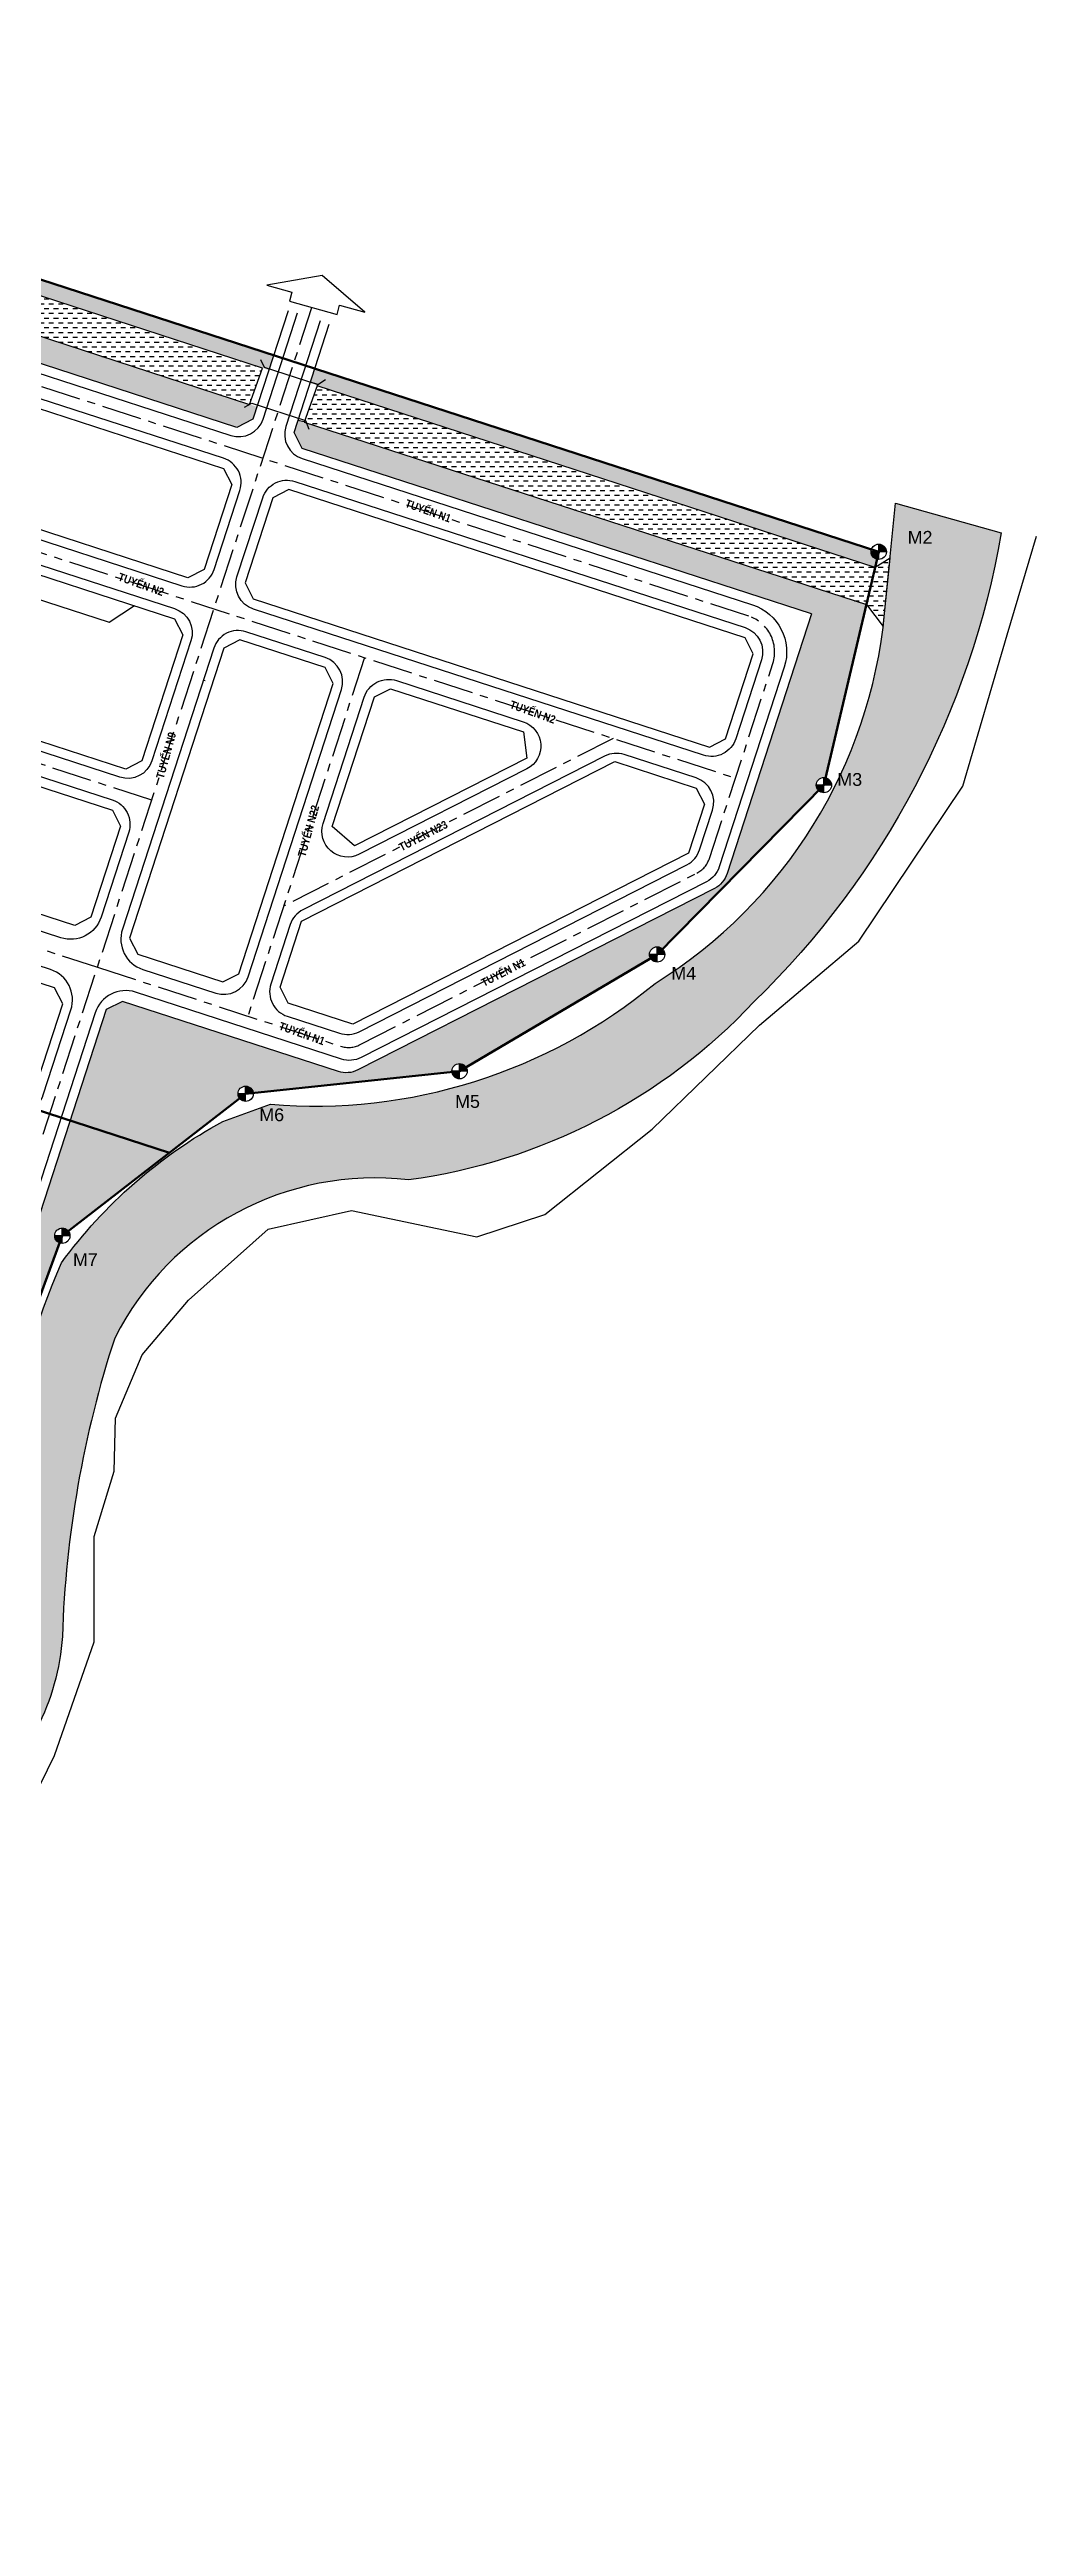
# Model space of a CAD drawing. Header units: metres. Extents: x 585742 to 586666, y 1565908 to 1566766.
# Drawn here: x 586358 to 586666, y 1565954 to 1566729 of the extents above; entities that cross this region are included whole.
import ezdxf
from ezdxf.enums import TextEntityAlignment as Align

# ---------------------------------------------------------------- set-up
doc = ezdxf.new("R2010")
doc.units = ezdxf.units.M
doc.linetypes.add('CENTER', pattern=[2, 1.25, -0.25, 0.25, -0.25])
for name, color, linetype in [('1.toado RG-IDC', 7, 'Continuous'), ('center', 234, 'CENTER'), ('GHI-CHUS', 7, 'Continuous'), ('QHCT_Cây xanh đô thị', 72, 'Continuous'), ('QHCT_Mặt nước', 152, 'Continuous'), ('QHCT_Đất cây xanh chuyên đề', 94, 'Continuous'), ('redline', 1, 'Continuous')]:
    doc.layers.add(name, color=color, linetype=linetype)
doc.layers.add('4-TEXT', color=7, linetype='Continuous', lineweight=13)
doc.layers.add('QH_Ranh giới lập quy hoạch', color=1, linetype='QH_Ranh giới lập quy hoạch', lineweight=70)
doc.styles.add('AvantH', font='')
doc.styles.add('tu', font='', dxfattribs={"height": 50})
doc.styles.add('Wingding', font='wingding.ttf')
doc.styles.get('AvantH').set_extended_font_data('.VnAvantH', bold=True)
doc.styles.get('tu').set_extended_font_data('.VnArialH')
doc.linetypes.add('QH_Ranh giới lập quy hoạch', pattern='A,1.035069,["l",Wingding,S=1.5,R=0,X=0,Y=-0.68],2.464931', length=3.5)
pattern_1 = [(49.99999999999999, (0, 0), (1.291068328681356, -0.1129538429686712), [0.135, -1.485]), (355, (0, 0), (-0.2497524005034, 1.353945840660021), [0.108, -1.188]), (100.4514, (0.1075890240026638, -0.009412812069058418), (1.041316887085239, 1.240991175709717), [0.114732342, -1.2620558016]), (46.18420000000001, (0, 0.3600000001024455), (1.92103388752616, -0.2979342257922326), [0.2025, -2.2275]), (96.6356, (0.1600861409679055, 0.3351720473729074), (1.682392869987666, 1.753412167620795), [0.1720985184, -1.8930834]), (351.1842, (0, 0.3600000001024455), (1.682391501240529, 1.753413481665584), [0.162, -1.782]), (21, (0.1800000000512227, 0.2700000000186265), (1.074432693813231, -0.7247140031976098), [0.135, -1.485]), (326.0000000000001, (0.1800000000512227, 0.2700000000186265), (0.4379675974588471, 1.305270081084335), [0.108, -1.188]), (71.4514, (0.2695360194193199, 0.2096071091946214), (1.512400731446682, 0.5805548940779143), [0.114732342, -1.2620558016]), (37.50000000000001, (0, 0), (0.0218877395711232, 0.5992089368963607), [0, -1.1736, 0, -1.206, 0, -1.1925]), (7.499999999999999, (0, 0), (0.4735251673958675, 0.7099410813882484), [0, -0.6876, 0, -1.1466, 0, -0.4545]), (327.5, (-0.4013999999733642, 0), (0.9608803851103364, -0.04059876912188364), [0, -0.45, 0, -1.404, 0, -1.863]), (317.5, (-0.5814000000245869, 0), (1.049735104816295, 0.1801889681981717), [0, -0.585, 0, -0.9323999999999999, 0, -1.323])]
pattern_2 = [(0, (0, 0), (1.5, 1.5), [1.5, -1.5])]

# ---------------------------------------------------------------- blocks, each defined once
blk = doc.blocks.new('moc1')
h = blk.add_hatch(color=256)
h.dxf.hatch_style = 1
h.paths.add_polyline_path([(0, -5.587935447692871e-09), (1.196016611065716, -1.862645149230957e-09, 0.4142135623730951), (4.656612873077393e-10, 1.196016604080796)])
h.paths.add_polyline_path([(0, -5.587935447692871e-09), (-1.196016611531377, -3.725290298461914e-09, 0.4142135630691043), (0, -1.196016615256667)])
at = {"linetype": 'Continuous'}
for points in [[(1.196016611065716, 5.587935447692871e-09), (-1.196016611531377, 3.725290298461914e-09)], [(4.656612873077393e-10, -1.196016602218151), (4.656612873077393e-10, 1.196016613394022)]]:
    blk.add_lwpolyline(points, dxfattribs=at)
blk.add_circle((0, 0), 1.196016611408292, dxfattribs=at)

msp = doc.modelspace()

# ---------------------------------------------------------------- hatches: boundary and pattern name
at = {"layer": 'QHCT_Cây xanh đô thị'}
h = msp.add_hatch(dxfattribs=at)
h.set_pattern_fill('AR-CONC', color=256, scale=0.18, style=0)
h.set_pattern_definition([(49.99999999999999, (375.0355052397354, -1372.369883156382), (1.291068328681356, -0.1129538429686712), [0.135, -1.485]), (355, (375.0355052397354, -1372.369883156382), (-0.2497524005034, 1.353945840660021), [0.108, -1.188]), (100.4514, (375.143094263738, -1372.379295968218), (1.041316887085239, 1.240991175709717), [0.1147323419999999, -1.262055801599999]), (46.18420000000001, (375.0355052397354, -1372.009883156279), (1.92103388752616, -0.2979342257922326), [0.2025, -2.2275]), (96.6356, (375.1955913807033, -1372.034711109009), (1.682392869987666, 1.753412167620795), [0.1720985184, -1.8930834]), (351.1842, (375.0355052397354, -1372.009883156279), (1.682391501240529, 1.753413481665584), [0.162, -1.782]), (21, (375.2155052396702, -1372.099883156363), (1.074432693813231, -0.7247140031976098), [0.135, -1.485]), (326.0000000000001, (375.2155052396702, -1372.099883156363), (0.4379675974588471, 1.305270081084335), [0.108, -1.188]), (71.4514, (375.3050412591547, -1372.160276047187), (1.512400731446682, 0.5805548940779143), [0.114732342, -1.2620558016]), (37.50000000000001, (375.0355052397354, -1372.369883156382), (0.0218877395711232, 0.5992089368963607), [0, -1.1736, 0, -1.206, 0, -1.1925]), (7.499999999999999, (375.0355052397354, -1372.369883156382), (0.4735251673958675, 0.7099410813882484), [0, -0.6876, 0, -1.1466, 0, -0.4545]), (327.5, (374.634105239762, -1372.369883156382), (0.9608803851103361, -0.04059876912188356), [0, -0.45, 0, -1.404, 0, -1.863]), (317.5, (374.4541052397108, -1372.369883156382), (1.049735104816295, 0.1801889681981719), [0, -0.585, 0, -0.9323999999999999, 0, -1.323])])
edge = h.paths.add_edge_path()
edge.add_line((586427.8718575935, 1566633.322546647), (586336.9371691403, 1566662.863611374))
edge.add_arc((586348.7203426618, 1566666.34667962), 12.28718611565256, 196.4675101052501, 236.5291232667986)
edge.add_line((586341.9437991411, 1566656.097123505), (586426.3561852126, 1566628.65877562))
edge.add_line((586426.3561852126, 1566628.65877562), (586427.8718575935, 1566633.322546647))
edge = h.paths.add_edge_path()
edge.add_line((586308.4736694953, 1566672.125595678), (586301.9830680479, 1566652.153813262))
edge.add_line((586301.9830680479, 1566652.153813262), (586304.4855186214, 1566647.241720781))
edge.add_line((586304.4855186214, 1566647.241720781), (586416.3408020671, 1566610.78292023))
edge.add_line((586416.3408020671, 1566610.78292023), (586421.3880006201, 1566613.371517206))
edge.add_line((586421.3880006201, 1566613.371517206), (586422.6394410764, 1566617.222238388))
edge.add_line((586422.6394410764, 1566617.222238388), (586331.3933462723, 1566646.908397173))
edge.add_arc((586338.7443451658, 1566657.415111355), 12.82295705481185, 195.4064741314614, 235.0215274635604, ccw=False)
edge.add_line((586326.3821760514, 1566654.008499781), (586324.1929309653, 1566667.017015026))
edge.add_line((586324.1929309653, 1566667.017015026), (586308.4736694953, 1566672.125595678))
h = msp.add_hatch(dxfattribs=at)
h.set_pattern_fill('AR-CONC', color=256, scale=0.18, style=0)
h.set_pattern_definition(pattern_1)
edge = h.paths.add_edge_path()
edge.add_line((586441.6502250376, 1566624.201270832), (586441.4361198742, 1566623.758905364))
edge.add_line((586441.4361198742, 1566623.758905364), (586615.9915599845, 1566566.89745115))
edge.add_line((586615.9915599845, 1566566.89745115), (586616.5981217205, 1566569.482291923))
edge.add_arc((586617.1445946288, 1566571.811066343), 2.392033222816584, 161.9964295846989, 256.7938482279591, ccw=False)
edge.add_line((586614.8696819118, 1566572.550387024), (586440.7108516841, 1566629.150020036))
edge.add_line((586440.7108516841, 1566629.150020036), (586439.3459656037, 1566624.950223133))
edge.add_line((586439.3459656037, 1566624.950223133), (586441.6502250376, 1566624.201270832))
h = msp.add_hatch(dxfattribs=at)
h.set_pattern_fill('AR-CONC', color=256, scale=0.18, style=0)
h.set_pattern_definition(pattern_1)
edge = h.paths.add_edge_path()
edge.add_line((586321.5579736363, 1566206.886414631), (586345.15581518, 1566311.665031061))
edge.add_arc((586345.6813758363, 1566313.998613914), 2.392033222816584, 69.82772124010239, 257.3078267510392, ccw=False)
edge.add_line((586346.5062543572, 1566316.243919765), (586360.9031854324, 1566355.432130833))
edge.add_arc((586361.7280639532, 1566357.677436684), 2.392033222816584, 37.774016883437525, 249.827721244643, ccw=False)
edge.add_line((586363.61880566, 1566359.142673436), (586417.1989139923, 1566400.664761614))
edge.add_arc((586419.0896556991, 1566402.129998365), 2.392033222816585, 6.016612112044527, 217.7740168790293, ccw=False)
edge.add_line((586421.4685125194, 1566402.380723649), (586483.6396672088, 1566408.933400655))
edge.add_arc((586486.0185240291, 1566409.184125938), 2.392033222816584, 30.59624086889579, 186.016612100952, ccw=False)
edge.add_line((586488.0775274383, 1566410.40163483), (586545.764566679, 1566444.512546382))
edge.add_arc((586547.823570088, 1566445.730055273), 2.392033222816584, 45.45941508711752, 210.5962408717345, ccw=False)
edge.add_line((586549.5013764264, 1566447.434986013), (586598.3221936619, 1566497.045069259))
edge.add_arc((586600, 1566498.75), 2.392033222816584, 76.79384823067369, 225.4594151009034, ccw=False)
edge.add_line((586600.5464729082, 1566501.07877442), (586613.2677666976, 1566555.290105141))
edge.add_line((586613.2677666976, 1566555.290105141), (586437.3675971475, 1566612.463342351))
edge.add_line((586437.3675971475, 1566612.463342351), (586435.4394757096, 1566612.929832278))
edge.add_line((586435.4394757096, 1566612.929832278), (586434.2202502445, 1566609.178237617))
edge.add_line((586434.2202502445, 1566609.178237617), (586436.7880942399, 1566604.137783548))
edge.add_line((586436.7880942399, 1566604.137783548), (586596.1523535495, 1566552.346217307))
edge.add_line((586596.1523535495, 1566552.346217307), (586569.7393312828, 1566471.072400425))
edge.add_arc((586562.1310332199, 1566473.5450105), 8, 296.9964295776953, 341.99642957884004, ccw=False)
edge.add_line((586565.7625130217, 1566466.416731995), (586454.1896251937, 1566409.576263673))
edge.add_arc((586450.558145392, 1566416.704542179), 7.999999999999998, 251.9964295830624, 296.9964295769525, ccw=False)
edge.add_line((586448.0855353171, 1566409.096244116), (586380.5362530577, 1566431.048990247))
edge.add_line((586380.5362530577, 1566431.048990247), (586375.4957989885, 1566428.481146253))
edge.add_line((586375.4957989885, 1566428.481146253), (586310.9070415967, 1566229.739532035))
edge.add_line((586310.9070415967, 1566229.739532035), (586300.8261334581, 1566224.603844048))
edge.add_line((586300.8261334581, 1566224.603844048), (586297.8891086597, 1566225.558343602))
edge.add_line((586297.8891086597, 1566225.558343602), (586291.7075834721, 1566206.537598444))
edge.add_line((586291.7075834721, 1566206.537598444), (586263.1764657355, 1566215.809886225))
edge.add_line((586263.1764657355, 1566215.809886225), (586269.3579909237, 1566234.830631385))
edge.add_line((586269.3579909237, 1566234.830631385), (586228.9797802435, 1566247.953089224))
edge.add_line((586228.9797802435, 1566247.953089224), (586223.9393261743, 1566245.385245231))
edge.add_line((586223.9393261743, 1566245.385245231), (586219.3710006499, 1566231.330477712))
edge.add_arc((586174.8582768163, 1566245.619631533), 46.74999999997702, 252.9156789504253, 342.202705263808, ccw=False)
edge.add_line((586161.1241196868, 1566200.932548075), (586159.6913465007, 1566201.377157974))
edge.add_line((586159.6913465007, 1566201.377157974), (586154.6347517323, 1566198.758499183))
edge.add_line((586154.6347517323, 1566198.758499183), (586144.7342915217, 1566168.294477747))
edge.add_line((586144.7342915217, 1566168.294477747), (586147.3214337064, 1566163.315062532))
edge.add_line((586147.3214337064, 1566163.315062532), (586160.2160958195, 1566159.351450781))
edge.add_line((586160.2160958195, 1566159.351450781), (586164.7673973348, 1566170.669678975))
edge.add_arc((586165.6598333216, 1566172.888998905), 2.392033222816585, 36.32531482160391, 248.0938862147132, ccw=False)
edge.add_line((586167.5870146819, 1566174.305965716), (586223.0140097713, 1566215.058857028))
edge.add_arc((586224.941191131, 1566216.475823839), 2.392033222816585, -26.860944159509586, 216.3253148433425, ccw=False)
edge.add_line((586227.0751376655, 1566215.395039344), (586277.3359191669, 1566189.939353108))
edge.add_arc((586279.469865701, 1566188.858568612), 2.392033222816584, 23.187186949217278, 153.139055821785, ccw=False)
edge.add_line((586281.6686786453, 1566189.80039905), (586321.5579736363, 1566206.886414631))
at = {"layer": 'QHCT_Mặt nước'}
h = msp.add_hatch(dxfattribs=at)
h.set_pattern_fill('DASH', color=256, scale=12, style=0)
h.set_pattern_definition(pattern_2)
edge = h.paths.add_edge_path()
edge.add_line((586420.3242258306, 1566617.974656932), (586424.3221645233, 1566629.319809141))
edge.add_line((586424.3221645233, 1566629.319809141), (586341.943799141, 1566656.097123505))
edge.add_arc((586348.7133310683, 1566666.341491632), 12.2789918496075, 196.453569513314, 236.5430638578511, ccw=False)
edge.add_line((586336.9371691403, 1566662.863611374), (586325.6340616542, 1566720.092363901))
edge.add_line((586325.6340616542, 1566720.092363901), (586318.6129845999, 1566700.173109713))
edge.add_line((586318.6129845999, 1566700.173109713), (586326.3821760514, 1566654.008499781))
edge.add_arc((586338.7443451653, 1566657.415111354), 12.82295705419876, 195.4064741290052, 235.0215274636463)
edge.add_line((586331.3933462722, 1566646.908397173), (586420.3242258306, 1566617.974656932))
h = msp.add_hatch(dxfattribs=at)
h.set_pattern_fill('DASH', color=256, scale=12, style=0)
h.set_pattern_definition(pattern_2)
h.paths.add_polyline_path([(586441.4361198742, 1566623.758905364), (586437.6966238484, 1566613.179294936), (586438.0676622635, 1566612.235798574), (586613.2677666976, 1566555.290105141), (586615.9915599844, 1566566.89745115)], flags=17)
h.paths.add_polyline_path([(586613.2687348161, 1566555.294230744), (586618.547363101, 1566548.449984754), (586620.7211418905, 1566569.820294835), (586615.989828112, 1566566.890070839)], flags=17)
h = msp.add_hatch(dxfattribs=at)
h.set_pattern_fill('DASH', color=256, scale=12, style=0)
h.set_pattern_definition([(0, (0, -2000), (1.5, 1.5), [1.5, -1.5])])
edge = h.paths.add_edge_path()
edge.add_arc((586440.5965955728, 1566565.348670264), 167.0882004647848, 265.284162241242, 309.6422113280556)
edge.add_arc((586466.2596782469, 1566567.010423792), 153.4145653304048, 301.8417864411517, 354.6009055730718)
edge.add_line((586618.9936124764, 1566552.575251804), (586622.4486713046, 1566587.065337867))
edge.add_line((586622.4486713046, 1566587.065337867), (586655.4977883907, 1566577.708506623))
edge.add_arc((586390.5690091751, 1566623.565910294), 268.8682940180623, 314.24888279906776, 350.1797868535283, ccw=False)
edge.add_arc((586445.6572925447, 1566554.977371376), 181.4923883871878, 277.7339975842478, 316.90129199833774, ccw=False)
edge.add_arc((586459.5092926902, 1566284.623718124), 91.12755179813149, 83.33781107319786, 153.2601849000255)
edge.add_arc((586698.0155355483, 1566221.352747361), 336.4542998675398, 161.9457773765726, 178.1471398770515)
edge.add_arc((586287.3414334236, 1566237.285043516), 74.56717089866416, 263.4175363972839, 356.1138211858392, ccw=False)
edge.add_line((586278.7935670457, 1566163.209427041), (586243.7496878367, 1566176.371530011))
edge.add_arc((586230.1535587128, 1566134.09225366), 44.41161937958561, 72.17329749002623, 158.2697254224799)
edge.add_line((586188.8979590898, 1566150.535107295), (586182.9190197447, 1566135.648927898))
edge.add_line((586182.9190197447, 1566135.648927898), (586157.2749296057, 1566143.530399165))
edge.add_line((586157.2749296057, 1566143.530399165), (586163.1257490498, 1566158.457070173))
edge.add_arc((586271.4962839866, 1566091.676583493), 127.2941720728616, 120.28785863145, 148.3576422751385, ccw=False)
edge.add_arc((586226.5304554317, 1566156.341453495), 49.17193635003183, 56.567901999739775, 113.02696551096241, ccw=False)
edge.add_arc((586286.534498683, 1566237.365449861), 51.79094563375161, 230.5433512001585, 297.0569886286788)
edge.add_arc((586292.1735176543, 1566230.655385637), 43.29503470580177, 294.44955525361, 360.8080113758326)
edge.add_arc((586669.2046288133, 1566219.486974074), 333.9481788752984, 157.142927265765, 177.9786546956597, ccw=False)
edge.add_arc((586486.1235860158, 1566258.04713277), 154.4206887485129, 118.72089501570659, 143.8207691898189, ccw=False)
edge.add_line((586411.9177510667, 1566393.469594618), (586426.8596067551, 1566398.826113615))

# ---------------------------------------------------------------- linework, layer by layer
at = {"ltscale": 5}
for points in [[(586313.4376346379, 1566703.577108053), (586298.1551105957, 1566656.5523063, 0.4142135619755203), (586304.5747205846, 1566643.95117114), (586414.4625271062, 1566608.238887616, 0.4142134835503625), (586424.5434345792, 1566613.374573556), (586435.3516977426, 1566646.631904837)], [(586442.4236014239, 1566644.126546698), (586431.6762147094, 1566611.056503658, 0.4142135623002536), (586436.8119026986, 1566600.975595522), (586577.6309346393, 1566555.211016612, -0.4142135623012843), (586587.581330118, 1566535.679257098), (586567.2702902331, 1566473.181426805, -0.1989123673874809), (586563.2934719719, 1566468.525758375), (586455.1951698787, 1566413.455407187, -0.1989123673625159), (586449.0910800017, 1566412.975387629), (586384.6256698585, 1566433.925910504, 0.414213562373191), (586372.0245346859, 1566427.506300519), (586311.299230554, 1566240.652652026, -0.4142135623800285), (586291.7674710355, 1566230.70225655), (586230.858046279, 1566250.49712474, 0.4142135623911071), (586220.7771381404, 1566245.361436752), (586216.5161936308, 1566232.252490227, -0.410609051427011), (586162.0054559447, 1566203.800168413), (586161.4203990255, 1566203.979980186, 0.4095221679217786), (586148.9722388826, 1566197.512008549), (586138.4871021335, 1566165.248919106, 0.4189373385252781), (586148.3467975312, 1566146.27442188), (586217.3363649946, 1566125.075431477)]]:
    msp.add_lwpolyline(points, format="xyb", dxfattribs=at)
for points in [[(586423.7500033119, 1566631.991383339), (586424.837015157, 1566629.666060101), (586441.6502250376, 1566624.201270832), (586444.1038315581, 1566625.765906958)], [(586418.7526924869, 1566617.105751962), (586420.9990490599, 1566618.347768492), (586437.8126633269, 1566612.884223533), (586438.8776651495, 1566610.176079836)]]:
    msp.add_lwpolyline(points, dxfattribs=at)
for points in [[(586417.2801520898, 1566591.025197136, 0.414213562401145), (586412.1444641029, 1566601.106105275), (586351.2349686779, 1566620.900996422, 0.4142135623484055), (586341.1540605394, 1566615.765308436), (586333.118384806, 1566591.039284427, 0.4142045822244065), (586338.2538395209, 1566580.958452102), (586399.1627209213, 1566561.161671584, 0.4142225425758036), (586409.2438623315, 1566566.297283755)], [(586424.4129226209, 1566588.707128095, -0.4142135624440023), (586434.4938307594, 1566593.842816085), (586575.3128626941, 1566548.078237177, -0.414213562302952), (586580.4485506832, 1566537.997329041), (586572.4125679492, 1566513.270360342, -0.4142135624099667), (586562.3316598115, 1566508.134672352), (586421.5126278717, 1566553.899251243, -0.4142135623352499), (586416.3769398816, 1566563.98015938)], [(586389.7722485376, 1566506.382918992, -0.414213562373095), (586379.6913403982, 1566501.247231007), (586318.7818449893, 1566521.042122171, -0.414213562350193), (586313.6461570039, 1566531.12303031), (586325.8551272321, 1566568.689929359, -0.4142214382973256), (586335.9362593197, 1566573.825512846), (586396.8451406991, 1566554.028732339, -0.4142056864473172), (586401.9805860928, 1566543.947871331)], [(586443.9215626948, 1566538.730476701), (586419.194593954, 1566546.766459463, 0.4142135624489703), (586409.113685814, 1566541.630771476), (586380.524131819, 1566453.65982511, 0.4142135623719019), (586386.9437418042, 1566441.058689938), (586409.768636021, 1566433.640859704, 0.414213562342567), (586419.8495441588, 1566438.776547691), (586449.0572506806, 1566528.649568563, 0.4142135623305973)], [(586361.2538316328, 1566450.984842957), (586253.2680578558, 1566486.078987493, -0.4142135623816286), (586246.8484478686, 1566498.680122665), (586254.8844306135, 1566523.407091386, -0.4142135623686847), (586267.485565785, 1566529.826701373), (586377.3734140805, 1566494.114404317, -0.4142135624000506), (586382.5091020698, 1566484.033496178), (586373.8549668039, 1566457.404452944, -0.414213562334373)], [(586443.3095418172, 1566486.697833836), (586456.1900300914, 1566526.331496638, -0.4142135624151652), (586466.2709382311, 1566531.467184625), (586505.9046010221, 1566518.586696348, -0.6681786378515446), (586507.0634707473, 1566503.85011978), (586454.5493196821, 1566477.096945255, -0.6681786379357089)], [(586433.0376956372, 1566455.091043847), (586426.982323566, 1566436.458475756, 0.4142135623912086), (586432.118011554, 1566426.377567618), (586448.4546580069, 1566421.068343889, 0.1989123673590768), (586454.5587478838, 1566421.548363447), (586557.1208694052, 1566473.798324283, 0.1989123673874809), (586561.0976876664, 1566478.453992713), (586565.1493138487, 1566490.920972418, 0.4142135623325161), (586560.0136258629, 1566501.001880556), (586537.5113910289, 1566508.314850178, 0.1989123674279996), (586531.4073011499, 1566507.834830621), (586437.0145138981, 1566459.746712276, 0.1989123673698533)], [(586358.0085309041, 1566440.998951733), (586250.0227564888, 1566476.093096514, 0.4142135623816286), (586237.4216213152, 1566469.67348653), (586229.385638564, 1566444.946517811, 0.4142135623689061), (586235.8052485476, 1566432.345382638), (586345.6930974822, 1566396.633085338, 0.4142135624000506), (586355.774005621, 1566401.768773326), (586364.4281408879, 1566428.39781656, 0.414213562334373)]]:
    msp.add_lwpolyline(points, format="xyb", close=True, dxfattribs=at)
at = {"layer": '1.toado RG-IDC', "linetype": 'ByBlock'}
for points in [[(586441.4361198742, 1566623.758905364), (586441.6502250376, 1566624.201270832), (586439.3459656036, 1566624.950223133)], [(586437.3849670354, 1566612.459139878), (586435.4394757096, 1566612.929832278)]]:
    msp.add_lwpolyline(points, dxfattribs=at)
at = {"layer": 'center', "linetype": 'CENTER', "ltscale": 10}
for p, q in [((586325.9200639202, 1566581.022680807), (586572.3473339765, 1566500.936629312)), ((586389.7071378198, 1566494.049147978), (586144.5342405124, 1566573.727542676))]:
    msp.add_line(p, q, dxfattribs=at)
msp.add_lwpolyline([(586372.7079435382, 1566441.742098786), (586448.7728689937, 1566417.021865763, 0.1989123673631578), (586454.8769588708, 1566417.501885321), (586560.2071706799, 1566471.162041334, 0.1989123673848222), (586564.1839889411, 1566475.817709763), (586584.0149404006, 1566536.83829307, 0.4142135623027884), (586576.4718986667, 1566551.644626895), (586341.2193460239, 1566628.099022704), (586128.1870695446, 1566697.332082303)], format="xyb", dxfattribs=at)
for points in [[(586355.7087492659, 1566389.435049584), (586439.8346555213, 1566648.293078217)], [(586076.4167924208, 1566538.033342807), (586372.7079435382, 1566441.742098786)], [(586456.2552864276, 1566538.665220382), (586419.7842878102, 1566426.442823945)], [(586534.0417197705, 1566513.385516937), (586430.9755829767, 1566460.878787051)]]:
    msp.add_lwpolyline(points, dxfattribs=at)
at = {"layer": 'QH_Ranh giới lập quy hoạch', "ltscale": 1.5}
for points in [[(585808.2487675159, 1566036.084820535), (586077.452799463, 1565953.534747328), (586165.6598333224, 1566172.888998905), (586224.9411911318, 1566216.475823839), (586279.469865702, 1566188.858568612), (586320.7946385535, 1566203.497071004), (586345.6813758363, 1566313.998613914), (586361.7280639533, 1566357.677436684), (586419.089655699, 1566402.129998366), (586486.018524029, 1566409.184125939), (586547.8235700888, 1566445.730055273), (586599.9999999999, 1566498.75), (586617.1445946288, 1566571.811066343), (586617.1445946288, 1566571.811066343), (586133.2450551884, 1566729.072896313), (585968.4971788297, 1566222.138599327), (585945.0070981144, 1566213.468481766), (585851.3277163358, 1566242.257312796), (585796.1465913428, 1566051.824426097), (585808.2487675159, 1566036.084820535)], [(586395.2743008294, 1566383.674207669), (586056.7486821259, 1566493.691196969)]]:
    msp.add_lwpolyline(points, dxfattribs=at)
at = {"layer": 'QHCT_Mặt nước'}
for points in [[(586420.3242258306, 1566617.974656932), (586424.3221645233, 1566629.319809141), (586341.943799141, 1566656.097123505, -0.1767296420867573), (586336.9371691403, 1566662.863611374), (586325.6340616542, 1566720.092363901), (586318.6129845999, 1566700.173109713), (586326.3821760514, 1566654.008499781, 0.1745956229246202), (586331.3933462722, 1566646.908397173), (586420.3242258306, 1566617.974656932)], [(586426.8596067551, 1566398.826113615, 0.1960021156969463), (586547.1974429348, 1566436.683499855, 0.2343597009576437), (586618.9936124764, 1566552.575251804), (586622.4486713046, 1566587.065337867), (586655.4977883907, 1566577.708506623, -0.1580754041194687), (586578.1789843614, 1566430.971370551, -0.1725830336393662), (586470.0814821209, 1566375.135924523, 0.3149264484557505), (586378.1270179843, 1566325.625621255, 0.07080977226370572), (586361.7371488056, 1566232.231281687, -0.4280649768829151), (586278.7935670457, 1566163.209427041), (586243.7496878367, 1566176.371530011, 0.3943965877213871), (586188.8979590898, 1566150.535107295), (586182.9190197447, 1566135.648927898), (586157.2749296057, 1566143.530399165), (586163.1257490498, 1566158.457070173, -0.1230936515395445), (586207.2961489371, 1566201.595412195, -0.2514566292311203), (586253.6216525628, 1566197.377369013, 0.2986529299383608), (586310.0929830259, 1566191.242788781, 0.297915579230306), (586335.4642471873, 1566231.265931847, -0.09116431294747174), (586361.479167225, 1566349.203690284, -0.1099588429046122), (586411.9177510667, 1566393.469594618), (586426.8596067551, 1566398.826113615)]]:
    msp.add_lwpolyline(points, format="xyb", dxfattribs=at)
msp.add_lwpolyline([(586437.435733466, 1566612.441195846), (586613.2733050507, 1566555.288304998), (586618.547363101, 1566548.449984754), (586620.7211418905, 1566569.820294835), (586615.9982342835, 1566566.895276997), (586441.4361198742, 1566623.758905364)], close=True, dxfattribs=at)
at = {"layer": 'QHCT_Đất cây xanh chuyên đề'}
msp.add_lwpolyline([(586348.1806418494, 1566172.231675251), (586359.2431319089, 1566194.888948437), (586371.7371488058, 1566230.529265012), (586371.7371488058, 1566263.515763367), (586377.9721756225, 1566284.003546403), (586378.3830640378, 1566300.526514326), (586386.753115141, 1566320.347275648), (586401.1755892786, 1566337.516085284), (586426.1450098652, 1566359.703451423), (586452.244570077, 1566365.582609151), (586491.4321495725, 1566357.290778628), (586512.6645925369, 1566364.362866664), (586546.2305602719, 1566391.020155268), (586579.8231865068, 1566423.552836951), (586610.9473387139, 1566449.865528963), (586643.4268295323, 1566498.432668844), (586657.3584136372, 1566545.827948755), (586666.4867238298, 1566576.724506098)], dxfattribs=at)
at = {"layer": 'QHCT_Đất cây xanh chuyên đề', "elevation": 14.25}
msp.add_lwpolyline([(586406.4118913312, 1566531.385437163), (586406.0304115658, 1566531.486430193)], dxfattribs=at)
at = {"layer": 'redline'}
for points in [[(586432.3928872449, 1566647.233895408), (586421.3812561373, 1566613.350764223), (586416.3408020671, 1566610.78292023), (586304.5509120419, 1566647.113359193), (586301.983068048, 1566652.153813262), (586318.2935325087, 1566702.341619423)], [(586432.7880376781, 1566650.243376327), (586447.714055458, 1566646.112290336), (586448.4932669901, 1566648.984926014), (586456.35014469, 1566646.853723036), (586443.0223134452, 1566658.291768072), (586425.7255447545, 1566655.24517115), (586433.5713810885, 1566653.073672693), (586432.7880376781, 1566650.243376327)], [(586596.1523535496, 1566552.346217308), (586436.78809424, 1566604.137783548), (586434.2202502445, 1566609.178237617), (586445.2386714517, 1566643.082262228)], [(586346.8637716143, 1566567.119300916), (586349.092860739, 1566558.643650804), (586376.386747128, 1566549.772551566), (586384.292801467, 1566554.95406239)]]:
    msp.add_lwpolyline(points, dxfattribs=at)
for points in [[(586406.0816375037, 1566566.273362139), (586401.0412202057, 1566563.705631289), (586338.2302643178, 1566584.120564312), (586335.6624570971, 1566589.161131525), (586344.3162485837, 1566615.789116911), (586349.3567026537, 1566618.356960904), (586412.1682725616, 1566597.943917249), (586414.7361165544, 1566592.90346318)], [(586418.9209754213, 1566562.10189334), (586421.488819417, 1566557.06143927), (586564.2099258383, 1566510.678707867), (586569.2503799062, 1566513.246551862), (586577.9045151568, 1566539.875595079), (586575.3366711612, 1566544.916049148), (586432.6155647438, 1566591.298780564), (586427.575110676, 1566588.73093657)], [(586386.610060501, 1566506.359110516), (586381.5696064315, 1566503.791266523), (586318.758036517, 1566524.20431021), (586316.1901925245, 1566529.24476428), (586329.0173429054, 1566568.71382223), (586334.0577738723, 1566571.281548638), (586396.8687297584, 1566550.866615615), (586399.4365233111, 1566545.826052845)], [(586443.9453711543, 1566535.568288674), (586417.3163279357, 1566544.222423944), (586412.2758738667, 1566541.654579951), (586382.7590910855, 1566450.830521813), (586385.3269350793, 1566445.790067744), (586411.9559783002, 1566437.135932482), (586416.9964323695, 1566439.703776476), (586446.5132151478, 1566530.527834604)], [(586507.0901270526, 1566507.230571593), (586453.1875147871, 1566479.770049735), (586446.1626536215, 1566485.770605098), (586459.352218139, 1566526.355305115), (586464.3926722079, 1566528.923149108), (586506.0252698521, 1566515.393029805)], [(586295.2800792194, 1566477.682977432), (586307.0249770752, 1566513.822393248), (586377.3972225396, 1566490.952216286), (586379.9650665342, 1566485.911762218), (586370.6927787515, 1566457.380644465), (586365.6523246828, 1566454.812800471)], [(586436.5309253184, 1566456.133477713), (586534.6144996112, 1566506.101856288), (586560.0374343332, 1566497.83969253), (586562.605278327, 1566492.799238461), (586557.6044579973, 1566477.411558859), (586452.611662932, 1566423.923298777), (586432.4032793503, 1566430.490792903), (586429.8354353565, 1566435.531246972)], [(586288.9440158966, 1566458.186713653), (586277.1991180321, 1566422.04729784), (586347.5713634996, 1566399.177120862), (586352.6118175688, 1566401.744964856), (586361.884105357, 1566430.276082607), (586359.3162613633, 1566435.316536676)]]:
    msp.add_lwpolyline(points, close=True, dxfattribs=at)
msp.add_lwpolyline([(586596.1523535496, 1566552.346217308), (586569.7393312828, 1566471.072400425, -0.1989123673874809), (586565.7625130216, 1566466.416731995), (586454.1896251937, 1566409.576263673, -0.198912367358435), (586448.0855353168, 1566409.096244116), (586380.5362530578, 1566431.048990247), (586375.4957989885, 1566428.481146253), (586310.9070415967, 1566229.739532035), (586300.8261334582, 1566224.603844048), (586228.9797802435, 1566247.953089225), (586223.9393261743, 1566245.385245231), (586219.3710006499, 1566231.330477712, -0.4105735547439598), (586161.1241196563, 1566200.932548085), (586159.6913465008, 1566201.377157974), (586154.6347517325, 1566198.758499183), (586144.7342915218, 1566168.294477747), (586147.3214337066, 1566163.315062532), (586222.0320075452, 1566140.350233686)], format="xyb", dxfattribs=at)

# ---------------------------------------------------------------- block references
at = {"layer": '1.toado RG-IDC', "xscale": 2, "yscale": 2, "zscale": 2}
for p in [(586617.1445946288, 1566571.811066343), (586617.1445946288, 1566571.811066343), (586600, 1566498.75, 14.25), (586600, 1566498.75, 14.25), (586547.823570088, 1566445.730055273), (586547.823570088, 1566445.730055273), (586486.0185240291, 1566409.184125939, 14.25), (586486.0185240291, 1566409.184125939, 14.25), (586419.0896556991, 1566402.129998366, 14.25), (586419.0896556991, 1566402.129998366, 14.25), (586361.7280639533, 1566357.677436684), (586361.7280639533, 1566357.677436684)]:
    msp.add_blockref('moc1', p, dxfattribs=at)

# ---------------------------------------------------------------- texts
at = {"layer": '4-TEXT', "ltscale": 1.5, "style": 'tu'}
for s, p in [('m2', (586630.0847279653, 1566576.377118835)), ('m3', (586608.0838750954, 1566500.541444496)), ('m4', (586556.1499439484, 1566439.821922781)), ('m5', (586488.5056439365, 1566399.677076443)), ('m6', (586427.230727974, 1566395.545694763)), ('m7', (586368.9285740239, 1566350.190153949))]:
    msp.add_text(s, height=4, rotation=359.8960055667974, dxfattribs=at).set_placement(p, align=Align.MIDDLE)
at = {"layer": 'GHI-CHUS', "lineweight": 0, "style": 'AvantH', "width": 0.9}
for s, rotation, p in [('TUYÕN N1', 340.2531627112521, (586468.7604898579, 1566585.966823394)), ('TUYÕN N2', 340.2531627112521, (586378.95963839, 1566562.940201352)), ('TUYÕN N2', 340.2531627112521, (586501.4963474192, 1566522.964860108)), ('TUYÕN N9', 74.61269879245503, (586393.4261371949, 1566500.574032333, 19.92)), ('TUYÕN N22', 74.61269879245503, (586437.7505066195, 1566476.095292801, 19.92)), ('TUYÕN N23', 27.27332060704738, (586467.8530670551, 1566477.993571062, -14.25)), ('TUYÕN N1', 27.27332060704738, (586493.6331173988, 1566435.573754315, -14.25)), ('TUYÕN N1', 340.2531627112521, (586429.2840306796, 1566422.306291212))]:
    msp.add_text(s, height=2.499999999999998, rotation=rotation, dxfattribs=at).set_placement(p)

doc.saveas('drawing.dxf')
